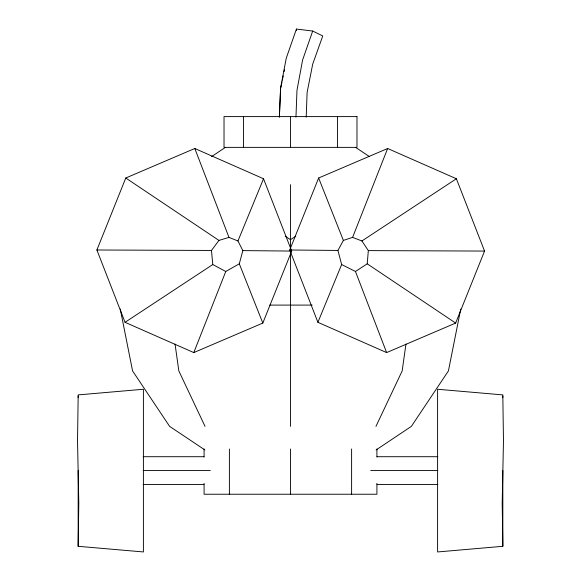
<?xml version="1.0" encoding="UTF-8"?>
<svg xmlns="http://www.w3.org/2000/svg" width="581" height="581" viewBox="0 0 581 581"><rect width="100%" height="100%" fill="white"/><g stroke="black" fill="none" stroke-linecap="round" stroke-linejoin="round"><path stroke-width="0.87" d="M78.166 396.024L77.534 440.834L78.798 503.081L78.166 546.307L143.398 551.95L143.398 389.255L78.166 394.898L78.166 397.6M295.961 117.144L296.978 90.258L302.592 60.032L312.701 31.047L322.76 35.949L312.701 64.128L307.117 92.437L306.209 117.173M341.65 264.537L355.456 271.48L367.221 263.818L368.332 250.607L361.919 240.97L352.587 237.389L343.386 240.418L337.924 250.447L341.65 264.537L317.901 322.31L386.626 352.587L455.657 323.072L484.554 251.065L456.375 178.752L387.65 148.489L318.628 178.004L289.737 249.997L317.901 322.31M405.952 344.039L402.168 370.925L375.965 426.374M460.733 309.041L448.423 370.925L411.37 426.374L376.147 449.912M281.996 81.921L280.579 88.82L279.374 117.166L280.579 88.022L286.237 58.231L296.426 29.05L312.701 31.047M282.344 80.193L283.23 75.879M284.116 71.565L284.472 69.843M239.299 263.818L242.836 250.607L237.963 240.97L228.979 237.389L218.935 240.418L211.484 250.447L212.777 264.537L225.769 271.48L239.299 263.818L262.815 323.072L193.785 352.587L125.053 322.31L96.889 249.997L125.772 178.004L194.802 148.489L263.534 178.752L291.698 251.065L262.815 323.072M193.785 352.587L225.769 271.48M352.587 237.389L387.65 148.489M237.963 240.97L263.534 178.752M211.593 156.594L225.087 147.581M125.053 322.31L212.777 264.537M361.919 240.97L456.375 178.752M295.794 236.235L290.5 239.67L285.206 236.235M502.834 470.603L502.834 546.307L437.602 551.95L437.602 389.255L502.834 394.898L502.834 397.6M269.751 305.09L312.15 305.09M143.216 456.71L203.946 456.71M377.054 456.71L437.783 456.71M143.216 470.574L210.286 470.574M370.714 470.574L437.783 470.574M143.216 484.431L203.946 484.431M377.054 484.431L437.783 484.431M368.332 250.607L484.554 251.065M96.889 249.997L211.484 250.447M289.737 249.997L337.924 250.447M242.836 250.607L291.698 251.065M355.913 147.581L369.407 156.594M367.221 263.818L455.657 323.072M125.772 178.004L218.935 240.418M204.853 449.912L169.63 426.374L132.577 370.925L120.267 309.041M205.035 426.374L178.832 370.925L175.048 344.039M318.628 178.004L343.386 240.418M355.456 271.48L386.626 352.587M194.802 148.489L228.979 237.389M502.834 396.024L503.466 440.834L502.202 503.081L502.834 546.307M376.916 448.99L376.916 457.131M376.916 483.377L376.916 494.235L204.084 494.235L204.084 483.377M351.607 448.99L351.607 494.235M337.503 116.599L337.503 147.371M296.426 29.05L296.426 30.517M290.5 116.599L290.5 147.371M290.5 184.635L290.5 247.738M290.5 253.113L290.5 305.09M290.5 305.504L290.5 426.374M290.5 448.99L290.5 494.235M243.497 116.599L243.497 147.371M229.393 448.99L229.393 494.235M204.084 448.99L204.084 457.131M78.166 470.603L78.166 546.307M356.974 116.599L224.026 116.599L224.026 147.371L356.974 147.371L356.974 116.599"/></g></svg>
